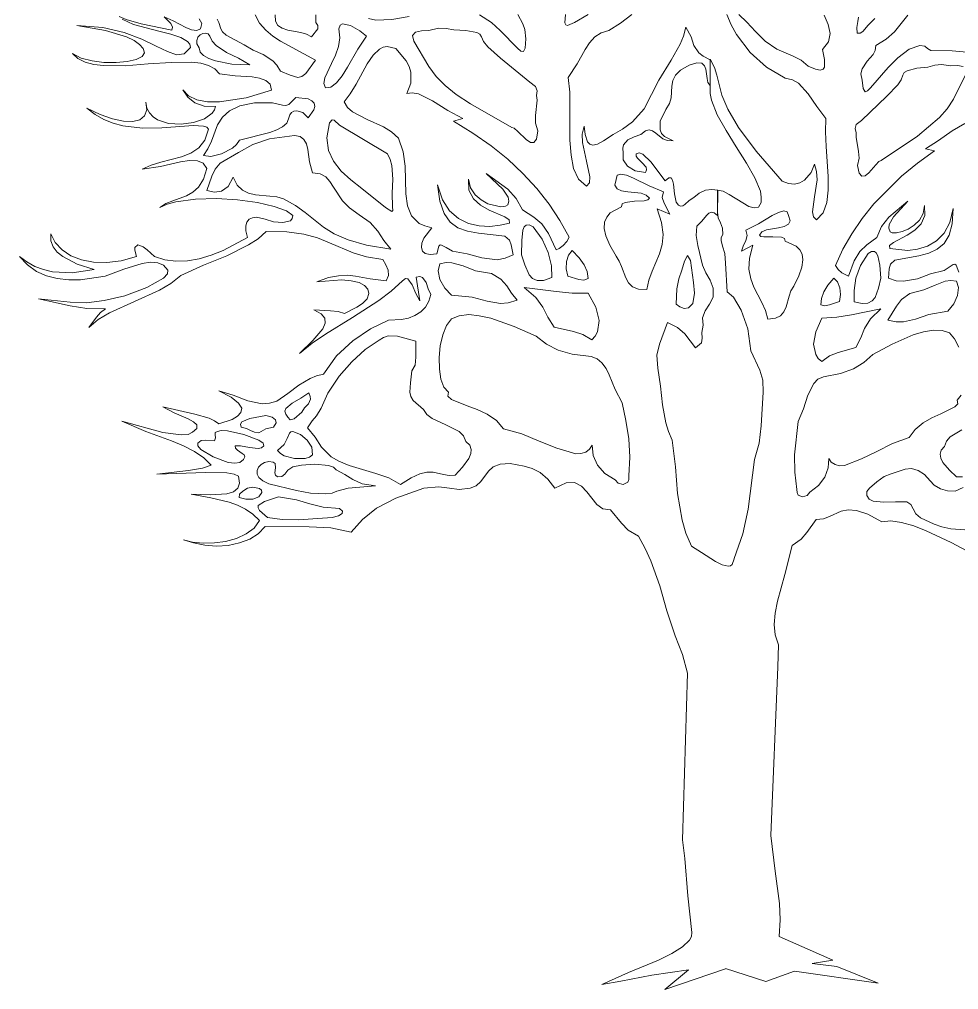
# Model space of a CAD drawing. Header units: inches. Extents: x -885 to 26362, y -28010 to 990.
# Drawn here: x 4283.78 to 4285.504, y -2327.698 to -2325.918 of the extents above; entities that cross this region are included whole.
import ezdxf

# ---------------------------------------------------------------- set-up
doc = ezdxf.new("R2010")
doc.units = ezdxf.units.IN
doc.header["$MEASUREMENT"] = 0
doc.layers.add('TREE', color=3, linetype='Continuous', lineweight=15)

# ---------------------------------------------------------------- blocks, each defined once
blk = doc.blocks.new('tree2')
at = {"layer": 'TREE'}
for points in [[(5207.2682, 5946.3505), (5207.1817, 5946.3209), (5207.2156, 5946.3493), (5207.1632, 5946.3416), (5207.1192, 5946.3327), (5207.0918, 5946.3284), (5207.1299, 5946.3453), (5207.1727, 5946.3629), (5207.1915, 5946.3721), (5207.2069, 5946.3816), (5207.2168, 5946.3915), (5207.2196, 5946.3967), (5207.2202, 5946.402), (5207.2143, 5946.4546), (5207.2103, 5946.5076), (5207.2069, 5946.5341), (5207.2141, 5946.7717), (5207.2067, 5946.7982), (5207.1962, 5946.8244), (5207.1848, 5946.8601), (5207.1744, 5946.8958), (5207.1617, 5946.9315), (5207.1537, 5946.9491), (5207.1442, 5946.9666), (5207.1294, 5946.9753), (5207.1198, 5946.9848), (5207.1044, 5947.0039), (5207.0934, 5947.0054), (5207.0847, 5947.0116), (5207.0706, 5947.0298), (5207.0629, 5947.0378), (5207.0533, 5947.0427), (5207.0413, 5947.0424), (5207.0253, 5947.035), (5207.0152, 5947.0479), (5207.0044, 5947.0572), (5206.993, 5947.0627), (5206.9813, 5947.0661), (5206.9616, 5947.0701), (5206.9474, 5947.0692), (5206.9372, 5947.0652), (5206.9305, 5947.059), (5206.9197, 5947.0442), (5206.9132, 5947.0384), (5206.9043, 5947.035), (5206.8889, 5947.0331), (5206.8753, 5947.035), (5206.8599, 5947.0368), (5206.8384, 5947.035), (5206.7987, 5947.0208), (5206.7713, 5947.0064), (5206.7512, 5946.9903), (5206.7349, 5946.9722), (5206.706, 5946.9783), (5206.6752, 5946.9799), (5206.6127, 5946.9805), (5206.6028, 5946.97), (5206.5905, 5946.9623), (5206.576, 5946.9568), (5206.56, 5946.9534), (5206.5434, 5946.9525), (5206.5268, 5946.9537), (5206.5107, 5946.9568), (5206.4963, 5946.9614), (5206.5092, 5946.958), (5206.5243, 5946.9565), (5206.5403, 5946.9568), (5206.5563, 5946.9589), (5206.5717, 5946.9632), (5206.5856, 5946.9697), (5206.5967, 5946.978), (5206.6044, 5946.9888), (5206.5948, 5946.998), (5206.5846, 5947.0051), (5206.5733, 5947.0107), (5206.5612, 5947.015), (5206.5354, 5947.0211), (5206.5074, 5947.0264), (5206.5345, 5947.0254), (5206.5582, 5947.027), (5206.5674, 5947.0298), (5206.5736, 5947.0347), (5206.576, 5947.0418), (5206.5748, 5947.0519), (5206.5686, 5947.055), (5206.5579, 5947.0569), (5206.5274, 5947.0572), (5206.4584, 5947.0547), (5206.5034, 5947.0602), (5206.5234, 5947.0633), (5206.5357, 5947.0676), (5206.5252, 5947.0781), (5206.5117, 5947.0873), (5206.4963, 5947.095), (5206.479, 5947.1024), (5206.4427, 5947.1157), (5206.4082, 5947.1301), (5206.467, 5947.1141), (5206.4929, 5947.1108), (5206.5027, 5947.1114), (5206.5092, 5947.1144), (5206.5154, 5947.12), (5206.5154, 5947.1249), (5206.5107, 5947.1295), (5206.5031, 5947.1338), (5206.483, 5947.1421), (5206.467, 5947.1508), (5206.5123, 5947.1403), (5206.5326, 5947.1345), (5206.5406, 5947.1308), (5206.5465, 5947.1264), (5206.5656, 5947.1326), (5206.5733, 5947.1372), (5206.5779, 5947.1425), (5206.5791, 5947.1489), (5206.5748, 5947.156), (5206.5643, 5947.1643), (5206.5465, 5947.1733), (5206.5671, 5947.1671), (5206.5877, 5947.1594), (5206.6084, 5947.1551), (5206.6188, 5947.1557), (5206.629, 5947.1588), (5206.6447, 5947.1696), (5206.6604, 5947.1813), (5206.6767, 5947.1911), (5206.6857, 5947.1948), (5206.6955, 5947.1973), (5206.7143, 5947.2231), (5206.7374, 5947.2447), (5206.7626, 5947.2619), (5206.7882, 5947.2743), (5206.8067, 5947.2749), (5206.8165, 5947.277), (5206.8258, 5947.2807), (5206.8341, 5947.286), (5206.8408, 5947.2927), (5206.8458, 5947.3011), (5206.8486, 5947.3106), (5206.8445, 5947.3186), (5206.8418, 5947.3278), (5206.8368, 5947.3346), (5206.8329, 5947.3362), (5206.8276, 5947.3355), (5206.8329, 5947.3014), (5206.827, 5947.3118), (5206.8218, 5947.3245), (5206.8159, 5947.3328), (5206.8122, 5947.3334), (5206.8079, 5947.3303), (5206.7919, 5947.3155), (5206.7743, 5947.302), (5206.7371, 5947.278), (5206.6986, 5947.2542), (5206.6795, 5947.2413), (5206.6613, 5947.2265), (5206.6804, 5947.2453), (5206.6949, 5947.2619), (5206.698, 5947.2696), (5206.6977, 5947.2767), (5206.6924, 5947.2829), (5206.682, 5947.2887), (5206.7054, 5947.2875), (5206.7165, 5947.2863), (5206.7257, 5947.2835), (5206.7429, 5947.2927), (5206.7512, 5947.2977), (5206.758, 5947.3044), (5206.7602, 5947.3118), (5206.7586, 5947.3183), (5206.754, 5947.3235), (5206.7463, 5947.3275), (5206.7352, 5947.3303), (5206.7217, 5947.3315), (5206.6863, 5947.3285), (5206.7029, 5947.3346), (5206.7171, 5947.3374), (5206.7297, 5947.338), (5206.7411, 5947.3368), (5206.7623, 5947.3328), (5206.7851, 5947.3303), (5206.7882, 5947.3377), (5206.7876, 5947.3451), (5206.7845, 5947.3528), (5206.7799, 5947.3605), (5206.7568, 5947.3642), (5206.7377, 5947.37), (5206.7044, 5947.3842), (5206.6872, 5947.3913), (5206.6675, 5947.3965), (5206.6435, 5947.3999), (5206.6142, 5947.4002), (5206.6025, 5947.39), (5206.589, 5947.3811), (5206.5582, 5947.3657), (5206.5246, 5947.3522), (5206.4926, 5947.3377), (5206.4784, 5947.3263), (5206.4621, 5947.3168), (5206.4267, 5947.3007), (5206.391, 5947.2847), (5206.3749, 5947.2752), (5206.3614, 5947.2638), (5206.3722, 5947.2783), (5206.378, 5947.285), (5206.3854, 5947.29), (5206.3586, 5947.2906), (5206.3349, 5947.2946), (5206.2897, 5947.3044), (5206.3349, 5947.2998), (5206.358, 5947.2989), (5206.3833, 5947.3023), (5206.4125, 5947.3087), (5206.4439, 5947.3205), (5206.4676, 5947.334), (5206.4735, 5947.3402), (5206.4738, 5947.3451), (5206.4676, 5947.3522), (5206.4596, 5947.3555), (5206.4492, 5947.3565), (5206.4375, 5947.3549), (5206.4113, 5947.3469), (5206.3845, 5947.3368), (5206.3494, 5947.3315), (5206.3328, 5947.3315), (5206.3164, 5947.3334), (5206.301, 5947.3374), (5206.2869, 5947.3435), (5206.2739, 5947.3528), (5206.2626, 5947.3648), (5206.2733, 5947.3571), (5206.2847, 5947.3506), (5206.2967, 5947.346), (5206.3097, 5947.3429), (5206.3377, 5947.3414), (5206.3688, 5947.346), (5206.3448, 5947.354), (5206.3244, 5947.3645), (5206.3164, 5947.371), (5206.3106, 5947.3783), (5206.3075, 5947.387), (5206.3075, 5947.3968), (5206.3137, 5947.3845), (5206.3235, 5947.374), (5206.3358, 5947.3657), (5206.3509, 5947.3599), (5206.3682, 5947.3565), (5206.3873, 5947.3562), (5206.4076, 5947.3586), (5206.4291, 5947.3648), (5206.427, 5947.3737), (5206.427, 5947.3777), (5206.4313, 5947.3814), (5206.4387, 5947.3786), (5206.4445, 5947.3743), (5206.455, 5947.3648), (5206.4698, 5947.3602), (5206.4855, 5947.358), (5206.5018, 5947.3586), (5206.5188, 5947.3614), (5206.5357, 5947.3666), (5206.5529, 5947.3734), (5206.5874, 5947.3919), (5206.585, 5947.4011), (5206.585, 5947.4082), (5206.5865, 5947.4138), (5206.5899, 5947.4178), (5206.5945, 5947.4199), (5206.6, 5947.4205), (5206.6124, 5947.4178), (5206.6244, 5947.4141), (5206.6379, 5947.4131), (5206.6484, 5947.4156), (5206.6512, 5947.4187), (5206.6518, 5947.423), (5206.6429, 5947.4298), (5206.6253, 5947.4359), (5206.6016, 5947.4415), (5206.5733, 5947.4455), (5206.5434, 5947.4473), (5206.5132, 5947.4464), (5206.4855, 5947.4424), (5206.4732, 5947.439), (5206.4624, 5947.4344), (5206.4713, 5947.4402), (5206.4809, 5947.4442), (5206.5003, 5947.4513), (5206.5095, 5947.4563), (5206.5178, 5947.4636), (5206.5246, 5947.4747), (5206.5295, 5947.4898), (5206.5243, 5947.4975), (5206.516, 5947.5009), (5206.5049, 5947.5015), (5206.492, 5947.4997), (5206.4636, 5947.4929), (5206.4375, 5947.4889), (5206.4501, 5947.4947), (5206.4642, 5947.4991), (5206.4935, 5947.5064), (5206.5067, 5947.5117), (5206.5181, 5947.5194), (5206.5268, 5947.5305), (5206.532, 5947.5459), (5206.5295, 5947.5489), (5206.5249, 5947.5505), (5206.5104, 5947.5511), (5206.4652, 5947.5477), (5206.4378, 5947.5474), (5206.4097, 5947.5508), (5206.3962, 5947.5545), (5206.3826, 5947.5597), (5206.3703, 5947.5668), (5206.3586, 5947.576), (5206.3774, 5947.5668), (5206.395, 5947.5606), (5206.4107, 5947.5573), (5206.4239, 5947.5569), (5206.4341, 5947.5594), (5206.4408, 5947.5649), (5206.4439, 5947.5733), (5206.4424, 5947.5843), (5206.4439, 5947.576), (5206.4476, 5947.5693), (5206.4529, 5947.5637), (5206.4593, 5947.5594), (5206.475, 5947.5542), (5206.4929, 5947.5529), (5206.5107, 5947.5554), (5206.5261, 5947.5609), (5206.5372, 5947.569), (5206.5403, 5947.5736), (5206.5418, 5947.5785), (5206.5255, 5947.5788), (5206.5123, 5947.5834), (5206.5024, 5947.5917), (5206.4953, 5947.6022), (5206.5034, 5947.5933), (5206.5154, 5947.5877), (5206.5305, 5947.585), (5206.5477, 5947.585), (5206.5853, 5947.5905), (5206.6216, 5947.6013), (5206.6195, 5947.6099), (5206.6133, 5947.6154), (5206.6047, 5947.6188), (5206.5939, 5947.6207), (5206.5696, 5947.6219), (5206.5474, 5947.625), (5206.5409, 5947.6318), (5206.532, 5947.6367), (5206.5209, 5947.6398), (5206.5083, 5947.6413), (5206.4787, 5947.641), (5206.4461, 5947.6389), (5206.4131, 5947.6364), (5206.3823, 5947.6367), (5206.3685, 5947.6382), (5206.3562, 5947.6416), (5206.346, 5947.6466), (5206.338, 5947.6536), (5206.3506, 5947.6472), (5206.366, 5947.6432), (5206.383, 5947.641), (5206.4002, 5947.6407), (5206.4159, 5947.6422), (5206.4288, 5947.645), (5206.4375, 5947.6493), (5206.4408, 5947.6546), (5206.4387, 5947.6607), (5206.4338, 5947.6666), (5206.4258, 5947.6721), (5206.415, 5947.6773), (5206.3851, 5947.6866), (5206.3445, 5947.6934), (5206.3814, 5947.6909), (5206.4119, 5947.6838), (5206.4368, 5947.6743), (5206.4572, 5947.6644), (5206.4735, 5947.6564), (5206.4864, 5947.6518), (5206.4972, 5947.6533), (5206.5064, 5947.6623), (5206.5052, 5947.6669), (5206.5021, 5947.6706), (5206.4923, 5947.6767), (5206.4781, 5947.6813), (5206.4612, 5947.6857), (5206.4251, 5947.6952), (5206.4088, 5947.7026)], [(5206.4048, 5947.7066), (5206.4147, 5947.7023), (5206.4359, 5947.6961), (5206.4797, 5947.6869), (5206.4806, 5947.6912), (5206.4784, 5947.6964), (5206.4689, 5947.706), (5206.4815, 5947.7001), (5206.4994, 5947.6906), (5206.5077, 5947.6875), (5206.5151, 5947.6866), (5206.5203, 5947.689), (5206.5225, 5947.6964), (5206.5188, 5947.7029)], [(5206.5443, 5947.7026), (5206.5468, 5947.6977), (5206.5492, 5947.689), (5206.5517, 5947.6847), (5206.5572, 5947.6798), (5206.5828, 5947.6663), (5206.5957, 5947.6586), (5206.6099, 5947.6524), (5206.6235, 5947.6435), (5206.6293, 5947.637), (5206.6342, 5947.6284), (5206.6481, 5947.6228), (5206.6592, 5947.6198), (5206.6647, 5947.621), (5206.6706, 5947.6253), (5206.6844, 5947.6444), (5206.6345, 5947.6712), (5206.6235, 5947.6786), (5206.6133, 5947.6872), (5206.6047, 5947.6971), (5206.5985, 5947.7088)], [(5206.6268, 5947.7088), (5206.6271, 5947.6998), (5206.6305, 5947.6937), (5206.637, 5947.6897), (5206.645, 5947.6872), (5206.6632, 5947.6838), (5206.6715, 5947.6813), (5206.6786, 5947.6773), (5206.6875, 5947.6887), (5206.6875, 5947.6934), (5206.6847, 5947.6977), (5206.6847, 5947.7088)], [(5206.7596, 5947.7035), (5206.77, 5947.7011), (5206.7931, 5947.702), (5206.8174, 5947.7063)], [(5206.9178, 5947.7088), (5206.9351, 5947.6977), (5206.9474, 5947.6866), (5206.972, 5947.6613), (5206.9767, 5947.6573), (5206.9803, 5947.6564), (5206.9828, 5947.6613), (5206.984, 5947.6746), (5206.9825, 5947.6878), (5206.9794, 5947.6958), (5206.9723, 5947.7091)], [(5207.0404, 5947.7091), (5207.0395, 5947.6974), (5207.0407, 5947.6946), (5207.0429, 5947.6937), (5207.053, 5947.698), (5207.0724, 5947.7091)], [(5207.1346, 5947.7091), (5207.1186, 5947.6971), (5207.102, 5947.6866), (5207.0909, 5947.6832), (5207.082, 5947.6773), (5207.0746, 5947.669), (5207.0681, 5947.6595), (5207.0567, 5947.6389), (5207.0441, 5947.6195), (5207.0462, 5947.5988), (5207.0466, 5947.5763), (5207.0466, 5947.5302), (5207.0481, 5947.5089), (5207.0518, 5947.4901), (5207.0589, 5947.475), (5207.07, 5947.4649), (5207.0743, 5947.4698), (5207.0749, 5947.4781), (5207.0703, 5947.5006), (5207.0644, 5947.5268), (5207.0641, 5947.5391), (5207.0669, 5947.5505), (5207.0684, 5947.5385), (5207.0718, 5947.528), (5207.0749, 5947.5246), (5207.0792, 5947.5234), (5207.0857, 5947.5246), (5207.0943, 5947.5292), (5207.1081, 5947.5385), (5207.1214, 5947.5459), (5207.1359, 5947.5566), (5207.1525, 5947.5751), (5207.1734, 5947.6158), (5207.1907, 5947.6441), (5207.2036, 5947.6672), (5207.2082, 5947.6786), (5207.2116, 5947.6912), (5207.2193, 5947.6773), (5207.223, 5947.6653), (5207.2301, 5947.6549), (5207.2365, 5947.6499), (5207.2464, 5947.6447), (5207.2461, 5947.6081), (5207.243, 5947.6124), (5207.2418, 5947.6182), (5207.2402, 5947.6312), (5207.2384, 5947.6364), (5207.2344, 5947.6398), (5207.2273, 5947.6404), (5207.2165, 5947.637), (5207.2042, 5947.6299), (5207.1968, 5947.6228), (5207.1931, 5947.6151), (5207.1916, 5947.6071), (5207.1907, 5947.5908), (5207.1882, 5947.5825), (5207.1833, 5947.5742), (5207.1753, 5947.5576), (5207.175, 5947.5449), (5207.1771, 5947.54), (5207.1811, 5947.5357), (5207.1937, 5947.5292), (5207.1854, 5947.5299), (5207.1787, 5947.5323), (5207.1688, 5947.5403), (5207.1642, 5947.5437), (5207.1596, 5947.5452), (5207.154, 5947.5437), (5207.1476, 5947.5385), (5207.138, 5947.5351), (5207.1291, 5947.5308), (5207.1229, 5947.5237), (5207.122, 5947.5188), (5207.1226, 5947.512), (5207.1223, 5947.5024), (5207.1285, 5947.4932), (5207.1396, 5947.4867), (5207.1543, 5947.4843), (5207.1556, 5947.4883), (5207.155, 5947.4917), (5207.1494, 5947.4981), (5207.1429, 5947.5046), (5207.1411, 5947.5077), (5207.1411, 5947.5111), (5207.1451, 5947.5123), (5207.1503, 5947.5104), (5207.1617, 5947.4997), (5207.1821, 5947.4726), (5207.1873, 5947.4769), (5207.1907, 5947.4766), (5207.1928, 5947.4735), (5207.1941, 5947.4676), (5207.1953, 5947.4538), (5207.1978, 5947.4421), (5207.2011, 5947.4378), (5207.2042, 5947.4362), (5207.2073, 5947.4369), (5207.2104, 5947.4387), (5207.2165, 5947.4445), (5207.223, 5947.4485), (5207.2307, 5947.455), (5207.2396, 5947.459), (5207.2486, 5947.4603), (5207.2572, 5947.459), (5207.2566, 5947.423), (5207.252, 5947.427), (5207.248, 5947.4279), (5207.2443, 5947.4264), (5207.2409, 5947.4233), (5207.2344, 5947.415), (5207.2273, 5947.4079), (5207.2264, 5947.3944), (5207.2289, 5947.3805), (5207.2353, 5947.3525), (5207.2402, 5947.3414), (5207.2464, 5947.3309), (5207.2507, 5947.3198), (5207.2504, 5947.3066), (5207.2452, 5947.2967), (5207.2393, 5947.2872), (5207.2353, 5947.2773), (5207.2362, 5947.2669), (5207.2344, 5947.2564), (5207.235, 5947.2484), (5207.2338, 5947.2416), (5207.2255, 5947.2345), (5207.2101, 5947.2546), (5207.1999, 5947.2638), (5207.1854, 5947.2706), (5207.174, 5947.2401), (5207.1703, 5947.2244), (5207.1716, 5947.2059), (5207.1756, 5947.18), (5207.1784, 5947.1535), (5207.1833, 5947.128), (5207.187, 5947.1154), (5207.1922, 5947.103), (5207.1968, 5947.0652), (5207.1999, 5947.0273), (5207.2064, 5946.9894), (5207.2116, 5946.9706), (5207.2196, 5946.9522), (5207.2338, 5946.9435), (5207.2541, 5946.9306), (5207.2636, 5946.9257), (5207.272, 5946.9238), (5207.2754, 5946.9244), (5207.2778, 5946.9263), (5207.2803, 5946.9343), (5207.2803, 5946.9343)], [(5207.2682, 5946.3508), (5207.3257, 5946.3323), (5207.3665, 5946.347), (5207.4855, 5946.33), (5207.4268, 5946.3539), (5207.3914, 5946.3583), (5207.4209, 5946.3628), (5207.3446, 5946.3967), (5207.3458, 5946.4204), (5207.3449, 5946.4435), (5207.3387, 5946.4897), (5207.3326, 5946.5405), (5207.3428, 5946.7806), (5207.3434, 5946.812), (5207.3388, 5946.8259), (5207.3372, 5946.8407), (5207.3388, 5946.857), (5207.3422, 5946.8739), (5207.3526, 5946.9118), (5207.3631, 5946.9534), (5207.376, 5946.9623), (5207.3841, 5946.9716), (5207.397, 5946.9903), (5207.4075, 5946.9913), (5207.4164, 5946.9947), (5207.433, 5947.0023), (5207.4429, 5947.0042), (5207.4549, 5947.0033), (5207.4706, 5946.9977), (5207.4909, 5946.987), (5207.5035, 5946.9882), (5207.5189, 5946.986), (5207.5362, 5946.9811), (5207.554, 5946.9743), (5207.5894, 5946.9577), (5207.6187, 5946.9417)], [(5207.6224, 5947.6549), (5207.591, 5947.6576), (5207.5605, 5947.6582), (5207.5556, 5947.6607), (5207.5522, 5947.6644), (5207.5451, 5947.6653), (5207.5297, 5947.6598), (5207.5134, 5947.6475), (5207.4998, 5947.6336), (5207.4746, 5947.6047), (5207.4703, 5947.6007), (5207.4669, 5947.5994), (5207.4644, 5947.6038), (5207.4626, 5947.6158), (5207.461, 5947.6247), (5207.4626, 5947.6321), (5207.47, 5947.6429), (5207.4786, 5947.6524), (5207.4814, 5947.6579), (5207.482, 5947.665), (5207.4971, 5947.6743), (5207.5088, 5947.6847), (5207.5279, 5947.7081)], [(5207.4807, 5947.7035), (5207.4715, 5947.694), (5207.4638, 5947.685), (5207.4598, 5947.6826), (5207.4555, 5947.6826), (5207.4552, 5947.6909), (5207.4567, 5947.6992), (5207.4577, 5947.7057)], [(5207.4084, 5947.7084), (5207.4145, 5947.6949), (5207.417, 5947.6823), (5207.4149, 5947.6703), (5207.4062, 5947.6595), (5207.409, 5947.6453), (5207.4093, 5947.6342), (5207.4071, 5947.6312), (5207.4028, 5947.6299), (5207.3961, 5947.6312), (5207.3859, 5947.6355), (5207.376, 5947.6441), (5207.3647, 5947.6499), (5207.3413, 5947.6601), (5207.3246, 5947.6715), (5207.3108, 5947.685), (5207.2985, 5947.6983), (5207.2871, 5947.7091)], [(5207.2701, 5947.7091), (5207.276, 5947.6946), (5207.2837, 5947.6807), (5207.3031, 5947.6552), (5207.3265, 5947.6345), (5207.3533, 5947.6188), (5207.3634, 5947.6164), (5207.372, 5947.6114), (5207.3859, 5947.5964), (5207.3982, 5947.5782), (5207.4112, 5947.5613), (5207.4105, 5947.5422), (5207.4115, 5947.5212), (5207.4145, 5947.4787), (5207.4145, 5947.459), (5207.4124, 5947.4415), (5207.4071, 5947.427), (5207.3976, 5947.4168), (5207.3933, 5947.4211), (5207.3921, 5947.4285), (5207.3948, 5947.4498), (5207.3985, 5947.4741), (5207.3979, 5947.4858), (5207.3948, 5947.496), (5207.3902, 5947.4843), (5207.3804, 5947.4735), (5207.3739, 5947.4698), (5207.3662, 5947.4679), (5207.3579, 5947.4686), (5207.3489, 5947.4719), (5207.3117, 5947.5148), (5207.2867, 5947.5483), (5207.2714, 5947.5745), (5207.2627, 5947.5945), (5207.256, 5947.6228), (5207.2526, 5947.6339), (5207.2461, 5947.6456), (5207.2461, 5947.6053), (5207.2461, 5947.5967), (5207.248, 5947.5874), (5207.2563, 5947.5665), (5207.2689, 5947.544), (5207.2834, 5947.5209), (5207.2978, 5947.4978), (5207.3101, 5947.4766), (5207.3179, 5947.4575), (5207.3191, 5947.4492), (5207.3188, 5947.4418), (5207.3151, 5947.435), (5207.3089, 5947.4338), (5207.3012, 5947.4359), (5207.2926, 5947.4409), (5207.2735, 5947.4529), (5207.2646, 5947.4575), (5207.2569, 5947.459), (5207.2569, 5947.4276), (5207.2575, 5947.4196), (5207.2609, 5947.4125), (5207.264, 5947.4051), (5207.2643, 5947.3959), (5207.2621, 5947.3916), (5207.2618, 5947.3876), (5207.264, 5947.3793), (5207.2673, 5947.3691), (5207.2683, 5947.3552), (5207.2704, 5947.3143), (5207.2797, 5947.3066), (5207.2904, 5947.2881), (5207.2997, 5947.2619), (5207.3043, 5947.2305), (5207.3169, 5947.2031), (5207.3212, 5947.1886), (5207.3219, 5947.1717), (5207.3188, 5947.1234), (5207.316, 5947.099), (5207.3095, 5947.0756), (5207.3006, 5947.0051), (5207.2926, 5946.9697), (5207.2803, 5946.9349), (5207.2803, 5946.9349)], [(5206.6983, 5947.605), (5206.706, 5947.6059), (5206.714, 5947.6121), (5206.722, 5947.6219), (5206.7297, 5947.6342), (5206.7445, 5947.6601), (5206.7568, 5947.6786), (5206.7472, 5947.686), (5206.7343, 5947.6934), (5206.7229, 5947.6961), (5206.7192, 5947.694), (5206.7177, 5947.6887), (5206.7189, 5947.6761), (5206.7171, 5947.6635), (5206.7128, 5947.6512), (5206.7072, 5947.6395), (5206.6977, 5947.6191), (5206.6961, 5947.6111), (5206.6983, 5947.605)], [(5206.5905, 5947.6376), (5206.5745, 5947.6469), (5206.5575, 5947.6552), (5206.5428, 5947.665), (5206.5372, 5947.6712), (5206.5338, 5947.6786), (5206.5314, 5947.6817), (5206.5277, 5947.6829), (5206.5237, 5947.6823), (5206.52, 5947.6804), (5206.5169, 5947.677), (5206.5151, 5947.6724), (5206.5154, 5947.6675), (5206.5184, 5947.6616), (5206.52, 5947.6558), (5206.5246, 5947.6509), (5206.5323, 5947.6466), (5206.5418, 5947.6432), (5206.5653, 5947.6385), (5206.5905, 5947.6376)], [(5206.8455, 5947.6866), (5206.8353, 5947.686), (5206.8267, 5947.6841), (5206.8224, 5947.6795), (5206.8245, 5947.6712), (5206.8455, 5947.6352), (5206.8563, 5947.621), (5206.8689, 5947.6081), (5206.8846, 5947.5954), (5206.9049, 5947.5822), (5206.9637, 5947.5483), (5206.9671, 5947.5474), (5206.9723, 5947.5428), (5206.9844, 5947.5311), (5206.9902, 5947.5271), (5206.9951, 5947.5268), (5206.9988, 5947.5317), (5207.001, 5947.5437), (5206.9973, 5947.5545), (5206.9973, 5947.5656), (5206.9997, 5947.5874), (5206.9988, 5947.5939), (5206.9997, 5947.6007), (5206.9976, 5947.6068), (5206.9893, 5947.6127), (5206.9477, 5947.6469), (5206.9295, 5947.6632), (5206.9237, 5947.6706), (5206.9206, 5947.6773), (5206.9181, 5947.6813), (5206.9138, 5947.6838), (5206.8981, 5947.6866), (5206.8812, 5947.6875), (5206.8701, 5947.6894), (5206.8596, 5947.69), (5206.8455, 5947.6866)], [(5206.8569, 5947.3685), (5206.8599, 5947.3793), (5206.8618, 5947.3811), (5206.8639, 5947.3808), (5206.8701, 5947.3774), (5206.8793, 5947.3725), (5206.9003, 5947.3685), (5206.9212, 5947.3626), (5206.9428, 5947.3602), (5206.9542, 5947.3623), (5206.9659, 5947.367), (5206.9631, 5947.3811), (5206.9606, 5947.3879), (5206.9539, 5947.3937), (5206.9163, 5947.3977), (5206.9006, 5947.4008), (5206.887, 5947.4057), (5206.876, 5947.4138), (5206.8673, 5947.4258), (5206.8615, 5947.4433), (5206.8581, 5947.4667), (5206.8649, 5947.4455), (5206.875, 5947.4298), (5206.8877, 5947.4187), (5206.9021, 5947.4119), (5206.9172, 5947.4082), (5206.9326, 5947.4076), (5206.9471, 5947.4091), (5206.9603, 5947.4122), (5206.96, 5947.4168), (5206.9539, 5947.4211), (5206.9317, 5947.4307), (5206.9194, 5947.4378), (5206.9092, 5947.4467), (5206.9028, 5947.459), (5206.9021, 5947.4747), (5206.9052, 5947.4624), (5206.9114, 5947.4526), (5206.92, 5947.4452), (5206.9298, 5947.4399), (5206.9483, 5947.4356), (5206.9548, 5947.4362), (5206.9582, 5947.4381), (5206.9594, 5947.4436), (5206.9585, 5947.4492), (5206.9511, 5947.4606), (5206.9274, 5947.4827), (5206.9579, 5947.4606), (5206.9702, 5947.4473), (5206.9788, 5947.431), (5206.9951, 5947.4205), (5207.0065, 5947.411), (5207.0161, 5947.3974), (5207.0268, 5947.3743), (5207.0312, 5947.3759), (5207.037, 5947.3802), (5207.0422, 5947.386), (5207.0456, 5947.3922), (5207.0324, 5947.4162), (5207.017, 5947.4393), (5206.9994, 5947.4615), (5206.9797, 5947.4827), (5206.9579, 5947.5031), (5206.9342, 5947.5221), (5206.9083, 5947.5403), (5206.8809, 5947.5573), (5206.8941, 5947.5613), (5206.8729, 5947.5727), (5206.851, 5947.5862), (5206.8307, 5947.5961), (5206.8218, 5947.5979), (5206.8144, 5947.597), (5206.8199, 5947.6114), (5206.8202, 5947.6272), (5206.8178, 5947.6352), (5206.8134, 5947.6435), (5206.7984, 5947.661), (5206.7864, 5947.6638), (5206.7808, 5947.6626), (5206.7756, 5947.6601), (5206.7663, 5947.6512), (5206.758, 5947.6389), (5206.742, 5947.6099), (5206.7337, 5947.5964), (5206.7251, 5947.585), (5206.7297, 5947.577), (5206.7371, 5947.5705), (5206.7577, 5947.56), (5206.7811, 5947.5492), (5206.7925, 5947.5422), (5206.8024, 5947.5332), (5206.8091, 5947.5135), (5206.8119, 5947.4932), (5206.8131, 5947.4541), (5206.8153, 5947.4369), (5206.8208, 5947.4224), (5206.8319, 5947.4119), (5206.8399, 5947.4082), (5206.8501, 5947.4057), (5206.8387, 5947.3907), (5206.8356, 5947.3839), (5206.835, 5947.3774), (5206.8365, 5947.3725), (5206.8405, 5947.3691), (5206.8473, 5947.3676), (5206.8569, 5947.3685)], [(5207.5891, 5947.6364), (5207.5987, 5947.6367), (5207.6067, 5947.6352)], [(5207.6098, 5947.6235), (5207.5928, 5947.5887), (5207.5839, 5947.5751), (5207.5731, 5947.5625), (5207.5417, 5947.536), (5207.49, 5947.5012), (5207.4866, 5947.5), (5207.4823, 5947.4954), (5207.4721, 5947.4837), (5207.4669, 5947.4797), (5207.4623, 5947.479), (5207.4586, 5947.4834), (5207.4561, 5947.4941), (5207.4583, 5947.5046), (5207.4573, 5947.5144), (5207.454, 5947.5348), (5207.454, 5947.5409), (5207.453, 5947.5468), (5207.4543, 5947.5526), (5207.462, 5947.5585), (5207.498, 5947.593), (5207.5134, 5947.6093), (5207.5183, 5947.6164), (5207.5208, 5947.6228), (5207.5226, 5947.6265), (5207.5266, 5947.629), (5207.5408, 5947.6327), (5207.5562, 5947.6345), (5207.5663, 5947.637), (5207.5756, 5947.6382), (5207.5891, 5947.6364)], [(5207.6002, 5947.3426), (5207.5965, 5947.3525), (5207.5947, 5947.3537), (5207.5925, 5947.3534), (5207.5793, 5947.3448), (5207.5602, 5947.3399), (5207.5414, 5947.3331), (5207.5217, 5947.3294), (5207.5112, 5947.3303), (5207.5001, 5947.334), (5207.5014, 5947.3472), (5207.5032, 5947.3537), (5207.5091, 5947.3596), (5207.5436, 5947.3657), (5207.5577, 5947.3694), (5207.5697, 5947.375), (5207.5793, 5947.3833), (5207.5867, 5947.395), (5207.591, 5947.4113), (5207.5925, 5947.4332), (5207.5876, 5947.4131), (5207.5793, 5947.398), (5207.5685, 5947.387), (5207.5556, 5947.3796), (5207.5417, 5947.3753), (5207.5276, 5947.3734), (5207.502, 5947.3759), (5207.5017, 5947.3802), (5207.5072, 5947.3845), (5207.5269, 5947.395), (5207.5377, 5947.402), (5207.5466, 5947.4113), (5207.5519, 5947.423), (5207.5516, 5947.4375), (5207.5494, 5947.4258), (5207.5442, 5947.4165), (5207.5368, 5947.4091), (5207.5282, 5947.4036), (5207.5195, 5947.4002), (5207.5115, 5947.3984), (5207.5057, 5947.3984), (5207.5026, 5947.3999), (5207.5008, 5947.4051), (5207.5014, 5947.4104), (5207.5072, 5947.4211), (5207.5279, 5947.4433), (5207.5008, 5947.4208), (5207.4903, 5947.4076), (5207.4838, 5947.3919), (5207.4693, 5947.3811), (5207.4595, 5947.3716), (5207.4515, 5947.3586), (5207.4435, 5947.3368), (5207.4336, 5947.3414), (5207.4284, 5947.3463), (5207.425, 5947.3519), (5207.4352, 5947.375), (5207.4478, 5947.3971), (5207.4626, 5947.4187), (5207.4792, 5947.4396), (5207.5189, 5947.479), (5207.5414, 5947.4975), (5207.5657, 5947.5151), (5207.5531, 5947.5178), (5207.5716, 5947.5299), (5207.5907, 5947.5434), (5207.6088, 5947.5539)], [(5206.5246, 5947.5083), (5206.5351, 5947.5071), (5206.5505, 5947.5108), (5206.5659, 5947.5188), (5206.5717, 5947.5243), (5206.576, 5947.5305), (5206.6191, 5947.5412), (5206.629, 5947.5449), (5206.6373, 5947.5492), (5206.6432, 5947.5545), (5206.6459, 5947.5609), (5206.6475, 5947.5662), (5206.6502, 5947.5696), (5206.6536, 5947.5717), (5206.6576, 5947.5723), (5206.666, 5947.5696), (5206.6736, 5947.5622), (5206.682, 5947.5733), (5206.6832, 5947.5785), (5206.6823, 5947.5828), (5206.6789, 5947.5865), (5206.6736, 5947.5893), (5206.6561, 5947.5911), (5206.6462, 5947.581), (5206.6422, 5947.5797), (5206.6373, 5947.5804), (5206.6228, 5947.5834), (5206.5973, 5947.5834), (5206.5766, 5947.5794), (5206.5619, 5947.5723), (5206.5517, 5947.5631), (5206.5449, 5947.5523), (5206.536, 5947.5289), (5206.5311, 5947.5178), (5206.5246, 5947.5083)], [(5206.7937, 5947.4356), (5206.7934, 5947.455), (5206.7944, 5947.4747), (5206.7931, 5947.4941), (5206.7907, 5947.5027), (5206.787, 5947.5111), (5206.7186, 5947.5517), (5206.7106, 5947.5588), (5206.7078, 5947.5591), (5206.7044, 5947.5548), (5206.7004, 5947.5335), (5206.7026, 5947.5157), (5206.7097, 5947.5003), (5206.7208, 5947.4864), (5206.7346, 5947.4738), (5206.7503, 5947.4615), (5206.7839, 5947.4347), (5206.7931, 5947.4288), (5206.7944, 5947.4304), (5206.7937, 5947.4356)], [(5206.7916, 5947.375), (5206.7817, 5947.3876), (5206.7728, 5947.4008), (5206.762, 5947.4131), (5206.7463, 5947.4242), (5206.7325, 5947.4341), (5206.7229, 5947.4442), (5206.71, 5947.4636), (5206.7047, 5947.4716), (5206.6989, 5947.4781), (5206.6909, 5947.4824), (5206.6798, 5947.484), (5206.6758, 5947.4997), (5206.6733, 5947.5172), (5206.6715, 5947.5249), (5206.6678, 5947.5314), (5206.6626, 5947.5357), (5206.6545, 5947.5372), (5206.6185, 5947.5323), (5206.5948, 5947.5243), (5206.5745, 5947.5129), (5206.5483, 5947.4975), (5206.5412, 5947.4889), (5206.5366, 5947.479), (5206.5295, 5947.4587), (5206.5403, 5947.4563), (5206.5505, 5947.4575), (5206.5597, 5947.4643), (5206.5668, 5947.4775), (5206.5726, 5947.4664), (5206.5803, 5947.459), (5206.589, 5947.4547), (5206.5988, 5947.4526), (5206.6191, 5947.4507), (5206.6293, 5947.4495), (5206.6389, 5947.4467), (5206.6558, 5947.4372), (5206.6696, 5947.4273), (5206.6955, 5947.4067), (5206.7109, 5947.3971), (5206.7309, 5947.3885), (5206.7571, 5947.3808), (5206.7916, 5947.375)], [(5207.1559, 5947.3177), (5207.159, 5947.3312), (5207.1636, 5947.3439), (5207.174, 5947.3685), (5207.1777, 5947.3817), (5207.1793, 5947.3962), (5207.1771, 5947.4131), (5207.171, 5947.4328), (5207.1888, 5947.4248), (5207.1808, 5947.4405), (5207.178, 5947.4485), (5207.1799, 5947.4566), (5207.1596, 5947.4652), (5207.1371, 5947.4763), (5207.1272, 5947.4803), (5207.1192, 5947.4821), (5207.114, 5947.4806), (5207.1125, 5947.4744), (5207.1106, 5947.4661), (5207.1137, 5947.4612), (5207.1201, 5947.4584), (5207.1291, 5947.4569), (5207.1479, 5947.4547), (5207.1553, 5947.4522), (5207.1599, 5947.4476), (5207.1574, 5947.4455), (5207.1525, 5947.4442), (5207.1386, 5947.4436), (5207.1251, 5947.4418), (5207.1211, 5947.4396), (5207.1201, 5947.4356), (5207.1041, 5947.4267), (5207.0989, 5947.4208), (5207.0958, 5947.4135), (5207.0952, 5947.4048), (5207.0977, 5947.394), (5207.1032, 5947.3808), (5207.1125, 5947.3651), (5207.1168, 5947.3583), (5207.1201, 5947.3506), (5207.126, 5947.3343), (5207.13, 5947.3272), (5207.1359, 5947.3217), (5207.1442, 5947.3183), (5207.1559, 5947.3177)], [(5207.3286, 5947.2755), (5207.3249, 5947.2878), (5207.3197, 5947.2992), (5207.3083, 5947.3211), (5207.304, 5947.3331), (5207.3015, 5947.3466), (5207.3025, 5947.3623), (5207.3071, 5947.3808), (5207.2911, 5947.3722), (5207.2935, 5947.3796), (5207.2969, 5947.3873), (5207.2991, 5947.3947), (5207.2972, 5947.402), (5207.3151, 5947.4113), (5207.3348, 5947.423), (5207.3437, 5947.4273), (5207.3511, 5947.4295), (5207.356, 5947.4285), (5207.3579, 5947.423), (5207.36, 5947.4156), (5207.3576, 5947.4107), (5207.3517, 5947.4076), (5207.3437, 5947.4057), (5207.3265, 5947.4027), (5207.32, 5947.3999), (5207.3163, 5947.3953), (5207.3185, 5947.3934), (5207.3228, 5947.3925), (5207.3357, 5947.3928), (5207.348, 5947.3922), (5207.352, 5947.3904), (5207.3533, 5947.3867), (5207.3687, 5947.3796), (5207.3739, 5947.3743), (5207.3773, 5947.3679), (5207.3782, 5947.3599), (5207.3767, 5947.3497), (5207.3724, 5947.3374), (5207.3653, 5947.3223), (5207.3613, 5947.3158), (5207.3588, 5947.3084), (5207.3545, 5947.293), (5207.3514, 5947.286), (5207.3465, 5947.2804), (5207.3391, 5947.2767), (5207.3286, 5947.2755)], [(5207.021, 5947.3346), (5207.0201, 5947.3515), (5207.0158, 5947.3703), (5207.0071, 5947.3894), (5206.9942, 5947.407), (5206.9887, 5947.4098), (5206.9844, 5947.4094), (5206.9816, 5947.407), (5206.9794, 5947.4024), (5206.9779, 5947.3876), (5206.9776, 5947.3673), (5206.9822, 5947.3528), (5206.9884, 5947.3386), (5206.9933, 5947.3334), (5207.0001, 5947.3306), (5207.009, 5947.3306), (5207.021, 5947.3346)], [(5207.0499, 5947.3731), (5207.0444, 5947.3666), (5207.0416, 5947.3574), (5207.0413, 5947.3472), (5207.0438, 5947.3365), (5207.0592, 5947.3321), (5207.0666, 5947.3312), (5207.0727, 5947.3334), (5207.0712, 5947.3432), (5207.0669, 5947.3528), (5207.0595, 5947.3629), (5207.0499, 5947.3731)], [(5207.1978, 5947.2967), (5207.203, 5947.293), (5207.2091, 5947.2909), (5207.2156, 5947.2918), (5207.2215, 5947.2977), (5207.2239, 5947.3124), (5207.2227, 5947.3278), (5207.2184, 5947.3592), (5207.2141, 5947.3663), (5207.2095, 5947.3583), (5207.2058, 5947.3451), (5207.2018, 5947.3331), (5207.1987, 5947.3186), (5207.1978, 5947.2967)], [(5207.4515, 5947.3004), (5207.4512, 5947.3161), (5207.4536, 5947.3337), (5207.4604, 5947.3519), (5207.4715, 5947.3688), (5207.4761, 5947.3716), (5207.4801, 5947.3719), (5207.4829, 5947.37), (5207.4851, 5947.3657), (5207.4878, 5947.3525), (5207.4894, 5947.3337), (5207.486, 5947.3198), (5207.4811, 5947.3063), (5207.4771, 5947.3014), (5207.4709, 5947.2983), (5207.4626, 5947.2977), (5207.4515, 5947.3004)], [(5206.8781, 5947.3097), (5206.9074, 5947.3066), (5206.9286, 5947.3011), (5206.9477, 5947.298), (5206.9585, 5947.2989), (5206.9714, 5947.3026), (5206.9634, 5947.3127), (5206.9566, 5947.3229), (5206.948, 5947.3325), (5206.9348, 5947.3405), (5206.9123, 5947.3445), (5206.8944, 5947.3512), (5206.8784, 5947.3559), (5206.8701, 5947.3562), (5206.8615, 5947.3543), (5206.859, 5947.3445), (5206.8615, 5947.3321), (5206.8683, 5947.3198), (5206.8781, 5947.3097)], [(5207.4222, 5947.334), (5207.4275, 5947.3285), (5207.4309, 5947.3201), (5207.4318, 5947.3106), (5207.4306, 5947.3007), (5207.4164, 5947.2958), (5207.4096, 5947.2943), (5207.4041, 5947.2958), (5207.4047, 5947.305), (5207.4081, 5947.3143), (5207.4139, 5947.3238), (5207.4222, 5947.334)], [(5207.5848, 5947.2869), (5207.5577, 5947.2823), (5207.5386, 5947.2755), (5207.5214, 5947.2715), (5207.5112, 5947.2718), (5207.4992, 5947.2743), (5207.5057, 5947.2841), (5207.5115, 5947.294), (5207.5189, 5947.3035), (5207.5306, 5947.3118), (5207.5507, 5947.3171), (5207.5667, 5947.3241), (5207.5811, 5947.3297), (5207.5888, 5947.3306), (5207.5971, 5947.3294), (5207.5999, 5947.3205), (5207.5984, 5947.3091), (5207.5931, 5947.2971), (5207.5848, 5947.2869)], [(5206.9813, 5947.3205), (5206.9979, 5947.3063), (5207.0081, 5947.2924), (5207.0152, 5947.2783), (5207.0241, 5947.2641), (5207.0515, 5947.2579), (5207.065, 5947.2536), (5207.0777, 5947.2462), (5207.0826, 5947.2512), (5207.086, 5947.2573), (5207.0881, 5947.2736), (5207.0835, 5947.2927), (5207.0727, 5947.3127), (5207.0496, 5947.3127), (5207.0268, 5947.3149), (5206.9813, 5947.3205)], [(5207.1112, 5947.0467), (5207.1155, 5947.0418), (5207.1226, 5947.0402), (5207.1288, 5947.0436), (5207.1303, 5947.0473), (5207.1303, 5947.0522), (5207.1319, 5947.079), (5207.1303, 5947.1052), (5207.1263, 5947.1311), (5207.1208, 5947.1566), (5207.1112, 5947.1754), (5207.1026, 5947.196), (5207.098, 5947.2053), (5207.0921, 5947.2133), (5207.0854, 5947.2191), (5207.077, 5947.2222), (5207.0499, 5947.2256), (5207.0296, 5947.2315), (5207.0133, 5947.2401), (5206.9985, 5947.2512), (5206.9671, 5947.265), (5206.9338, 5947.2767), (5206.9175, 5947.2804), (5206.9024, 5947.282), (5206.8889, 5947.2804), (5206.8778, 5947.2758), (5206.8707, 5947.2663), (5206.8655, 5947.253), (5206.8618, 5947.2373), (5206.8603, 5947.2207), (5206.8606, 5947.2044), (5206.8627, 5947.1899), (5206.867, 5947.1785), (5206.8738, 5947.1717), (5206.8729, 5947.1659), (5206.8781, 5947.1609), (5206.9003, 5947.1523), (5206.9144, 5947.1471), (5206.9289, 5947.14), (5206.9419, 5947.1311), (5206.952, 5947.1194), (5206.9782, 5947.112), (5207.0028, 5947.1018), (5207.0278, 5947.0917), (5207.0549, 5947.0836), (5207.0623, 5947.084), (5207.069, 5947.0861), (5207.0746, 5947.0904), (5207.0783, 5947.096), (5207.0798, 5947.0815), (5207.086, 5947.0676), (5207.0964, 5947.0559), (5207.1112, 5947.0467)], [(5207.4894, 5947.2903), (5207.4746, 5947.2761), (5207.4663, 5947.2622), (5207.4607, 5947.249), (5207.4536, 5947.2351), (5207.4284, 5947.2278), (5207.4164, 5947.2231), (5207.4053, 5947.2154), (5207.4001, 5947.2194), (5207.3967, 5947.225), (5207.3936, 5947.2398), (5207.3967, 5947.2576), (5207.4053, 5947.277), (5207.4265, 5947.2783), (5207.4475, 5947.2816), (5207.4894, 5947.2903)], [(5206.775, 5947.2456), (5206.7549, 5947.2321), (5206.7359, 5947.2148), (5206.718, 5947.1942), (5206.7017, 5947.1702), (5206.6924, 5947.1489), (5206.6857, 5947.1378), (5206.6795, 5947.1308), (5206.673, 5947.1209), (5206.6838, 5947.1074), (5206.6927, 5947.0932), (5206.7066, 5947.0796), (5206.7177, 5947.0735), (5206.7322, 5947.0673), (5206.77, 5947.0559), (5206.7885, 5947.0495), (5206.8051, 5947.0399), (5206.8205, 5947.0498), (5206.8329, 5947.0553), (5206.843, 5947.0578), (5206.8516, 5947.0575), (5206.8667, 5947.0541), (5206.8744, 5947.0528), (5206.8833, 5947.0535), (5206.8935, 5947.0646), (5206.9028, 5947.0772), (5206.9055, 5947.084), (5206.9061, 5947.0901), (5206.904, 5947.0963), (5206.8984, 5947.1015), (5206.8951, 5947.1095), (5206.8886, 5947.1157), (5206.8698, 5947.1252), (5206.8504, 5947.1342), (5206.8427, 5947.1397), (5206.8381, 5947.1468), (5206.8233, 5947.1597), (5206.8199, 5947.1656), (5206.8187, 5947.1717), (5206.8196, 5947.1847), (5206.8215, 5947.2019), (5206.8261, 5947.2102), (5206.827, 5947.2213), (5206.827, 5947.2444), (5206.8008, 5947.2512), (5206.7879, 5947.2518), (5206.7811, 5947.2496), (5206.775, 5947.2456)], [(5207.3881, 5947.0291), (5207.3844, 5947.0242), (5207.3779, 5947.0227), (5207.3717, 5947.0251), (5207.3702, 5947.0285), (5207.3699, 5947.0331), (5207.3668, 5947.0578), (5207.3665, 5947.0821), (5207.3717, 5947.1298), (5207.3791, 5947.1477), (5207.3856, 5947.1671), (5207.3939, 5947.1837), (5207.3998, 5947.1899), (5207.4075, 5947.1933), (5207.4318, 5947.1982), (5207.4503, 5947.205), (5207.465, 5947.2139), (5207.478, 5947.2253), (5207.5057, 5947.2401), (5207.5356, 5947.253), (5207.5503, 5947.2576), (5207.5642, 5947.2598), (5207.5765, 5947.2595), (5207.5873, 5947.2558), (5207.5944, 5947.2475), (5207.6002, 5947.2358)], [(5207.6036, 5947.1671), (5207.5981, 5947.1603), (5207.599, 5947.1551), (5207.5947, 5947.1505), (5207.5747, 5947.1406), (5207.562, 5947.1348), (5207.5494, 5947.1277), (5207.538, 5947.1184), (5207.5297, 5947.1071), (5207.506, 5947.0984), (5207.4838, 5947.0873), (5207.4617, 5947.0766), (5207.4376, 5947.0673), (5207.4306, 5947.0667), (5207.4241, 5947.0686), (5207.4185, 5947.0719), (5207.4152, 5947.0769), (5207.4145, 5947.0636), (5207.4096, 5947.0504), (5207.4007, 5947.0387), (5207.3881, 5947.0291)], [(5207.6055, 5947.051), (5207.5971, 5947.051), (5207.587, 5947.0606), (5207.5774, 5947.0716), (5207.5747, 5947.0775), (5207.5737, 5947.0833), (5207.5753, 5947.0889), (5207.5802, 5947.0941), (5207.5827, 5947.1018), (5207.5882, 5947.108), (5207.6048, 5947.1178)], [(5206.6422, 5947.1403), (5206.6447, 5947.136), (5206.6481, 5947.1323), (5206.6539, 5947.1335), (5206.6647, 5947.1431), (5206.6687, 5947.1492), (5206.6743, 5947.1548), (5206.6773, 5947.1616), (5206.6767, 5947.1656), (5206.6746, 5947.1705), (5206.6635, 5947.1631), (5206.6509, 5947.156), (5206.6419, 5947.1483), (5206.6404, 5947.1446), (5206.6422, 5947.1403)], [(5206.5785, 5947.1215), (5206.5862, 5947.12), (5206.5917, 5947.1169), (5206.5973, 5947.1144), (5206.6037, 5947.1138), (5206.6133, 5947.1194), (5206.6244, 5947.1215), (5206.6284, 5947.1277), (5206.6275, 5947.1323), (5206.6225, 5947.136), (5206.6136, 5947.1382), (5206.5905, 5947.1342), (5206.5794, 5947.1292), (5206.5773, 5947.1258), (5206.5785, 5947.1215)], [(5206.5696, 5947.095), (5206.5776, 5947.0953), (5206.5902, 5947.0929), (5206.6028, 5947.0913), (5206.6074, 5947.0923), (5206.6108, 5947.095), (5206.6096, 5947.099), (5206.6034, 5947.1034), (5206.5822, 5947.1114), (5206.5588, 5947.1163), (5206.5499, 5947.1169), (5206.5449, 5947.1157), (5206.5415, 5947.1141), (5206.5412, 5947.1108), (5206.5418, 5947.1067), (5206.5403, 5947.1021), (5206.5277, 5947.103), (5206.5215, 5947.1027), (5206.5166, 5947.099), (5206.5166, 5947.0953), (5206.5209, 5947.0901), (5206.5385, 5947.0793), (5206.5597, 5947.0716), (5206.5693, 5947.0704), (5206.5763, 5947.0716), (5206.5816, 5947.0759), (5206.5834, 5947.0793), (5206.5828, 5947.0821), (5206.58, 5947.0843), (5206.573, 5947.0889), (5206.5705, 5947.0917), (5206.5696, 5947.095)], [(5206.6302, 5947.0883), (5206.6342, 5947.0843), (5206.6398, 5947.0809), (5206.6545, 5947.0769), (5206.6693, 5947.0772), (5206.6755, 5947.079), (5206.6798, 5947.0821), (5206.6789, 5947.0932), (5206.6724, 5947.103), (5206.6629, 5947.1111), (5206.6518, 5947.1157), (5206.649, 5947.1151), (5206.6472, 5947.1132), (5206.6441, 5947.1058), (5206.6398, 5947.0969), (5206.6302, 5947.0883)], [(5206.6176, 5947.0726), (5206.6117, 5947.0713), (5206.6068, 5947.0686), (5206.6031, 5947.0646), (5206.601, 5947.0599), (5206.6013, 5947.055), (5206.6037, 5947.0501), (5206.609, 5947.0452), (5206.6176, 5947.0412), (5206.6573, 5947.0316), (5206.6773, 5947.0279), (5206.6989, 5947.0267), (5206.7081, 5947.0276), (5206.7146, 5947.0307), (5206.7309, 5947.035), (5206.7697, 5947.0384), (5206.7509, 5947.0408), (5206.7374, 5947.047), (5206.726, 5947.0541), (5206.7137, 5947.0609), (5206.7097, 5947.0649), (5206.7026, 5947.0673), (5206.6835, 5947.0689), (5206.6641, 5947.0676), (5206.6518, 5947.0652), (5206.6447, 5947.0606), (5206.6404, 5947.055), (5206.6361, 5947.0513), (5206.6302, 5947.051), (5206.6271, 5947.0535), (5206.6262, 5947.0565), (5206.6275, 5947.0639), (5206.6268, 5947.0701), (5206.6238, 5947.0719), (5206.6176, 5947.0726)], [(5207.4693, 5947.0242), (5207.4693, 5947.0301), (5207.4734, 5947.035), (5207.4835, 5947.0439), (5207.494, 5947.0513), (5207.5042, 5947.0553), (5207.5239, 5947.0621), (5207.5331, 5947.0627), (5207.5423, 5947.0599), (5207.5516, 5947.0541), (5207.5596, 5947.0455), (5207.5654, 5947.039), (5207.5741, 5947.0341), (5207.5842, 5947.031), (5207.595, 5947.0304), (5207.6067, 5947.0356)], [(5207.6088, 5946.9756), (5207.5888, 5946.9768), (5207.5762, 5946.9796), (5207.5654, 5946.9836), (5207.5457, 5946.9928), (5207.5392, 5946.9983), (5207.5356, 5947.0054), (5207.5322, 5947.0116), (5207.5263, 5947.0153), (5207.5103, 5947.0156), (5207.4931, 5947.0147), (5207.4783, 5947.0162), (5207.4727, 5947.0193), (5207.4693, 5947.0242)], [(5206.5754, 5947.0218), (5206.585, 5947.019), (5206.5951, 5947.0193), (5206.6034, 5947.0227), (5206.6077, 5947.0285), (5206.6071, 5947.0319), (5206.6044, 5947.0344), (5206.5951, 5947.0362), (5206.5874, 5947.0347), (5206.5806, 5947.0307), (5206.576, 5947.0261), (5206.5754, 5947.0218)], [(5206.6158, 5946.9931), (5206.6367, 5946.9903), (5206.6598, 5946.99), (5206.7078, 5946.9931), (5206.7171, 5946.9956), (5206.7223, 5946.9987), (5206.7226, 5947.0023), (5206.7186, 5947.006), (5206.6952, 5947.0079), (5206.6764, 5947.0125), (5206.657, 5947.0184), (5206.6315, 5947.0227), (5206.6117, 5947.0159), (5206.6028, 5947.01), (5206.6025, 5947.007), (5206.6044, 5947.0033), (5206.6158, 5946.9931)]]:
    blk.add_lwpolyline(points, dxfattribs=at)

msp = doc.modelspace()

# ---------------------------------------------------------------- block references
at = {"layer": 'TREE', "color": 3, "xscale": 1.288602291024512, "yscale": 1.288602291008523, "zscale": 1.288602291016571}
msp.add_blockref('tree2', (-2425.021508, -9990.140526), dxfattribs=at)

doc.saveas('drawing.dxf')
